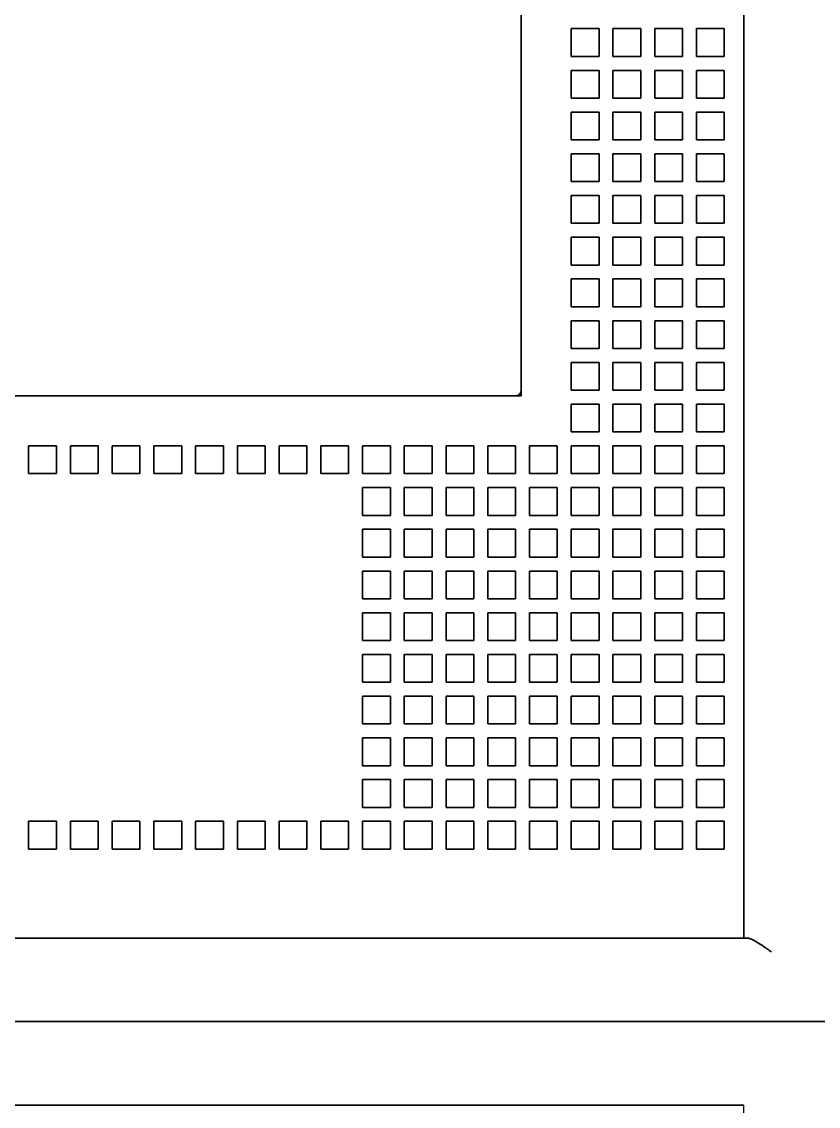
# Model space of a CAD drawing. Header units: millimetres. Extents: x 0 to 840, y -1485 to 297.
# Drawn here: x 74.003 to 76.866, y -716.695 to -712.795 of the extents above; entities that cross this region are included whole.
import ezdxf

# ---------------------------------------------------------------- set-up
doc = ezdxf.new("R2010")
doc.units = ezdxf.units.MM

# ---------------------------------------------------------------- blocks, each defined once
blk = doc.blocks.new('XT2_3P ABB')
at = {"color": 7, "lineweight": 35}
for p, q in [((4.5, 0.6), (4.5, 12.4)), ((4.5, 0.6), (4.5, 12.4)), ((3.95, 8.9), (-3.95, 8.9)), ((3.95, 8.9), (-3.95, 8.9)), ((4.2, 8.9), (4.2, 3.55)), ((4.2, 8.9), (4.2, 3.55)), ((2.25, 8.1), (-2.25, 8.1)), ((2.25, 8.1), (-2.25, 8.1)), ((2.1603, 8.1), (-2.1603, 8.1)), ((2.25, 4), (2.25, 8.1)), ((2.25, 4), (2.25, 8.1)), ((2.25, 4.02), (2.25, 8.08))]:
    blk.add_line(p, q, dxfattribs=at)
at = {"color": 7, "lineweight": 35, "ltscale": 0.0625}
blk.add_line((4.2, 8.9), (3.95, 8.9), dxfattribs=at)
blk.add_line((4.2, 8.9), (3.95, 8.9), dxfattribs=at)
at = {"color": 7, "lineweight": 35, "ltscale": 0.003349}
blk.add_line((4.2, 8.9), (4.2, 8.9134), dxfattribs=at)
blk.add_line((4.2, 8.9), (4.2, 8.9134), dxfattribs=at)
at = {"color": 7, "lineweight": 35, "ltscale": 0.025}
for p, q in [((0.93, 8.83), (0.93, 8.73)), ((0.93, 8.83), (1.03, 8.83)), ((0.93, 8.83), (0.93, 8.73)), ((0.93, 8.83), (1.03, 8.83)), ((1.03, 8.83), (1.03, 8.73)), ((1.03, 8.83), (1.03, 8.73)), ((1.08, 8.83), (1.08, 8.73)), ((1.08, 8.83), (1.18, 8.83)), ((1.08, 8.83), (1.08, 8.73)), ((1.08, 8.83), (1.18, 8.83)), ((1.18, 8.83), (1.18, 8.73)), ((1.18, 8.83), (1.18, 8.73)), ((1.23, 8.83), (1.23, 8.73)), ((1.23, 8.83), (1.33, 8.83)), ((1.23, 8.83), (1.23, 8.73)), ((1.23, 8.83), (1.33, 8.83)), ((1.33, 8.83), (1.33, 8.73)), ((1.33, 8.83), (1.33, 8.73)), ((1.38, 8.83), (1.38, 8.73)), ((1.38, 8.83), (1.48, 8.83)), ((1.38, 8.83), (1.38, 8.73)), ((1.38, 8.83), (1.48, 8.83)), ((1.48, 8.83), (1.48, 8.73)), ((1.48, 8.83), (1.48, 8.73)), ((1.53, 8.83), (1.53, 8.73)), ((1.53, 8.83), (1.63, 8.83)), ((1.53, 8.83), (1.53, 8.73)), ((1.53, 8.83), (1.63, 8.83)), ((1.63, 8.83), (1.63, 8.73)), ((1.63, 8.83), (1.63, 8.73)), ((1.68, 8.83), (1.68, 8.73)), ((1.68, 8.83), (1.78, 8.83)), ((1.68, 8.83), (1.68, 8.73)), ((1.68, 8.83), (1.78, 8.83)), ((1.78, 8.83), (1.78, 8.73)), ((1.78, 8.83), (1.78, 8.73)), ((1.83, 8.83), (1.83, 8.73)), ((1.83, 8.83), (1.93, 8.83)), ((1.83, 8.83), (1.83, 8.73)), ((1.83, 8.83), (1.93, 8.83)), ((1.93, 8.83), (1.93, 8.73)), ((1.93, 8.83), (1.93, 8.73)), ((1.98, 8.83), (1.98, 8.73)), ((1.98, 8.83), (2.08, 8.83)), ((1.98, 8.83), (1.98, 8.73)), ((1.98, 8.83), (2.08, 8.83)), ((2.08, 8.83), (2.08, 8.73)), ((2.08, 8.83), (2.08, 8.73)), ((2.13, 8.83), (2.13, 8.73)), ((2.13, 8.83), (2.23, 8.83)), ((2.13, 8.83), (2.13, 8.73)), ((2.13, 8.83), (2.23, 8.83)), ((2.23, 8.83), (2.23, 8.73)), ((2.23, 8.83), (2.23, 8.73)), ((2.28, 8.83), (2.28, 8.73)), ((2.28, 8.83), (2.38, 8.83)), ((2.28, 8.83), (2.28, 8.73)), ((2.28, 8.83), (2.38, 8.83)), ((2.38, 8.83), (2.38, 8.73)), ((2.38, 8.83), (2.38, 8.73)), ((2.43, 8.83), (2.43, 8.73)), ((2.43, 8.83), (2.53, 8.83)), ((2.43, 8.83), (2.43, 8.73)), ((2.43, 8.83), (2.53, 8.83)), ((2.53, 8.83), (2.53, 8.73)), ((2.53, 8.83), (2.53, 8.73)), ((2.58, 8.83), (2.58, 8.73)), ((2.58, 8.83), (2.68, 8.83)), ((2.58, 8.83), (2.58, 8.73)), ((2.58, 8.83), (2.68, 8.83)), ((2.68, 8.83), (2.68, 8.73)), ((2.68, 8.83), (2.68, 8.73)), ((2.73, 8.83), (2.73, 8.73)), ((2.73, 8.83), (2.83, 8.83)), ((2.73, 8.83), (2.73, 8.73)), ((2.73, 8.83), (2.83, 8.83)), ((2.83, 8.83), (2.83, 8.73)), ((2.83, 8.83), (2.83, 8.73)), ((2.88, 8.83), (2.88, 8.73)), ((2.88, 8.83), (2.98, 8.83)), ((2.88, 8.83), (2.88, 8.73)), ((2.88, 8.83), (2.98, 8.83)), ((2.98, 8.83), (2.98, 8.73)), ((2.98, 8.83), (2.98, 8.73)), ((3.03, 8.83), (3.03, 8.73)), ((3.03, 8.83), (3.13, 8.83)), ((3.03, 8.83), (3.03, 8.73)), ((3.03, 8.83), (3.13, 8.83)), ((3.13, 8.83), (3.13, 8.73)), ((3.13, 8.83), (3.13, 8.73)), ((3.18, 8.83), (3.18, 8.73)), ((3.18, 8.83), (3.28, 8.83)), ((3.18, 8.83), (3.18, 8.73)), ((3.18, 8.83), (3.28, 8.83)), ((3.28, 8.83), (3.28, 8.73)), ((3.28, 8.83), (3.28, 8.73)), ((3.33, 8.83), (3.33, 8.73)), ((3.33, 8.83), (3.43, 8.83)), ((3.33, 8.83), (3.33, 8.73)), ((3.33, 8.83), (3.43, 8.83)), ((3.43, 8.83), (3.43, 8.73)), ((3.43, 8.83), (3.43, 8.73)), ((3.48, 8.83), (3.48, 8.73)), ((3.48, 8.83), (3.58, 8.83)), ((3.48, 8.83), (3.48, 8.73)), ((3.48, 8.83), (3.58, 8.83)), ((3.58, 8.83), (3.58, 8.73)), ((3.58, 8.83), (3.58, 8.73)), ((3.63, 8.83), (3.63, 8.73)), ((3.63, 8.83), (3.73, 8.83)), ((3.63, 8.83), (3.63, 8.73)), ((3.63, 8.83), (3.73, 8.83)), ((3.73, 8.83), (3.73, 8.73)), ((3.73, 8.83), (3.73, 8.73)), ((3.78, 8.83), (3.88, 8.83)), ((3.78, 8.83), (3.78, 8.73)), ((3.78, 8.83), (3.88, 8.83)), ((3.78, 8.83), (3.78, 8.73)), ((3.88, 8.83), (3.88, 8.73)), ((3.88, 8.83), (3.88, 8.73)), ((0.93, 8.73), (1.03, 8.73)), ((0.93, 8.73), (1.03, 8.73)), ((1.08, 8.73), (1.18, 8.73)), ((1.08, 8.73), (1.18, 8.73)), ((1.23, 8.73), (1.33, 8.73)), ((1.23, 8.73), (1.33, 8.73)), ((1.38, 8.73), (1.48, 8.73)), ((1.38, 8.73), (1.48, 8.73)), ((1.53, 8.73), (1.63, 8.73)), ((1.53, 8.73), (1.63, 8.73)), ((1.68, 8.73), (1.78, 8.73)), ((1.68, 8.73), (1.78, 8.73)), ((1.83, 8.73), (1.93, 8.73)), ((1.83, 8.73), (1.93, 8.73)), ((1.98, 8.73), (2.08, 8.73)), ((1.98, 8.73), (2.08, 8.73)), ((2.13, 8.73), (2.23, 8.73)), ((2.13, 8.73), (2.23, 8.73)), ((2.28, 8.73), (2.38, 8.73)), ((2.28, 8.73), (2.38, 8.73)), ((2.43, 8.73), (2.53, 8.73)), ((2.43, 8.73), (2.53, 8.73)), ((2.58, 8.73), (2.68, 8.73)), ((2.58, 8.73), (2.68, 8.73)), ((2.73, 8.73), (2.83, 8.73)), ((2.73, 8.73), (2.83, 8.73)), ((2.88, 8.73), (2.98, 8.73)), ((2.88, 8.73), (2.98, 8.73)), ((3.03, 8.73), (3.13, 8.73)), ((3.03, 8.73), (3.13, 8.73)), ((3.18, 8.73), (3.28, 8.73)), ((3.18, 8.73), (3.28, 8.73)), ((3.33, 8.73), (3.43, 8.73)), ((3.33, 8.73), (3.43, 8.73)), ((3.48, 8.73), (3.58, 8.73)), ((3.48, 8.73), (3.58, 8.73)), ((3.63, 8.73), (3.73, 8.73)), ((3.63, 8.73), (3.73, 8.73)), ((3.78, 8.73), (3.88, 8.73)), ((3.78, 8.73), (3.88, 8.73)), ((0.93, 8.68), (0.93, 8.58)), ((0.93, 8.68), (1.03, 8.68)), ((0.93, 8.68), (0.93, 8.58)), ((0.93, 8.68), (1.03, 8.68)), ((1.03, 8.68), (1.03, 8.58)), ((1.03, 8.68), (1.03, 8.58)), ((1.08, 8.68), (1.08, 8.58)), ((1.08, 8.68), (1.18, 8.68)), ((1.08, 8.68), (1.08, 8.58)), ((1.08, 8.68), (1.18, 8.68)), ((1.18, 8.68), (1.18, 8.58)), ((1.18, 8.68), (1.18, 8.58)), ((1.23, 8.68), (1.23, 8.58)), ((1.23, 8.68), (1.33, 8.68)), ((1.23, 8.68), (1.23, 8.58)), ((1.23, 8.68), (1.33, 8.68)), ((1.33, 8.68), (1.33, 8.58)), ((1.33, 8.68), (1.33, 8.58)), ((1.38, 8.68), (1.38, 8.58)), ((1.38, 8.68), (1.48, 8.68)), ((1.38, 8.68), (1.38, 8.58)), ((1.38, 8.68), (1.48, 8.68)), ((1.48, 8.68), (1.48, 8.58)), ((1.48, 8.68), (1.48, 8.58)), ((1.53, 8.68), (1.53, 8.58)), ((1.53, 8.68), (1.63, 8.68)), ((1.53, 8.68), (1.53, 8.58)), ((1.53, 8.68), (1.63, 8.68)), ((1.63, 8.68), (1.63, 8.58)), ((1.63, 8.68), (1.63, 8.58)), ((1.68, 8.68), (1.68, 8.58)), ((1.68, 8.68), (1.78, 8.68)), ((1.68, 8.68), (1.68, 8.58)), ((1.68, 8.68), (1.78, 8.68)), ((1.78, 8.68), (1.78, 8.58)), ((1.78, 8.68), (1.78, 8.58)), ((1.83, 8.68), (1.83, 8.58)), ((1.83, 8.68), (1.93, 8.68)), ((1.83, 8.68), (1.83, 8.58)), ((1.83, 8.68), (1.93, 8.68)), ((1.93, 8.68), (1.93, 8.58)), ((1.93, 8.68), (1.93, 8.58)), ((1.98, 8.68), (1.98, 8.58)), ((1.98, 8.68), (2.08, 8.68)), ((1.98, 8.68), (1.98, 8.58)), ((1.98, 8.68), (2.08, 8.68)), ((2.08, 8.68), (2.08, 8.58)), ((2.08, 8.68), (2.08, 8.58)), ((2.13, 8.68), (2.13, 8.58)), ((2.13, 8.68), (2.23, 8.68)), ((2.13, 8.68), (2.13, 8.58)), ((2.13, 8.68), (2.23, 8.68)), ((2.23, 8.68), (2.23, 8.58)), ((2.23, 8.68), (2.23, 8.58)), ((2.28, 8.68), (2.28, 8.58)), ((2.28, 8.68), (2.38, 8.68)), ((2.28, 8.68), (2.28, 8.58)), ((2.28, 8.68), (2.38, 8.68)), ((2.38, 8.68), (2.38, 8.58)), ((2.38, 8.68), (2.38, 8.58)), ((2.43, 8.68), (2.43, 8.58)), ((2.43, 8.68), (2.53, 8.68)), ((2.43, 8.68), (2.43, 8.58)), ((2.43, 8.68), (2.53, 8.68)), ((2.53, 8.68), (2.53, 8.58)), ((2.53, 8.68), (2.53, 8.58)), ((2.58, 8.68), (2.58, 8.58)), ((2.58, 8.68), (2.68, 8.68)), ((2.58, 8.68), (2.58, 8.58)), ((2.58, 8.68), (2.68, 8.68)), ((2.68, 8.68), (2.68, 8.58)), ((2.68, 8.68), (2.68, 8.58)), ((2.73, 8.68), (2.73, 8.58)), ((2.73, 8.68), (2.83, 8.68)), ((2.73, 8.68), (2.73, 8.58)), ((2.73, 8.68), (2.83, 8.68)), ((2.83, 8.68), (2.83, 8.58)), ((2.83, 8.68), (2.83, 8.58)), ((2.88, 8.68), (2.88, 8.58)), ((2.88, 8.68), (2.98, 8.68)), ((2.88, 8.68), (2.88, 8.58)), ((2.88, 8.68), (2.98, 8.68)), ((2.98, 8.68), (2.98, 8.58)), ((2.98, 8.68), (2.98, 8.58)), ((3.03, 8.68), (3.03, 8.58)), ((3.03, 8.68), (3.13, 8.68)), ((3.03, 8.68), (3.03, 8.58)), ((3.03, 8.68), (3.13, 8.68)), ((3.13, 8.68), (3.13, 8.58)), ((3.13, 8.68), (3.13, 8.58)), ((3.18, 8.68), (3.18, 8.58)), ((3.18, 8.68), (3.28, 8.68)), ((3.18, 8.68), (3.18, 8.58)), ((3.18, 8.68), (3.28, 8.68)), ((3.28, 8.68), (3.28, 8.58)), ((3.28, 8.68), (3.28, 8.58)), ((3.33, 8.68), (3.33, 8.58)), ((3.33, 8.68), (3.43, 8.68)), ((3.33, 8.68), (3.33, 8.58)), ((3.33, 8.68), (3.43, 8.68)), ((3.43, 8.68), (3.43, 8.58)), ((3.43, 8.68), (3.43, 8.58)), ((3.48, 8.68), (3.48, 8.58)), ((3.48, 8.68), (3.58, 8.68)), ((3.48, 8.68), (3.48, 8.58)), ((3.48, 8.68), (3.58, 8.68)), ((3.58, 8.68), (3.58, 8.58)), ((3.58, 8.68), (3.58, 8.58)), ((3.63, 8.68), (3.63, 8.58)), ((3.63, 8.68), (3.73, 8.68)), ((3.63, 8.68), (3.63, 8.58)), ((3.63, 8.68), (3.73, 8.68)), ((3.73, 8.68), (3.73, 8.58)), ((3.73, 8.68), (3.73, 8.58)), ((3.78, 8.68), (3.88, 8.68)), ((3.78, 8.68), (3.78, 8.58)), ((3.78, 8.68), (3.88, 8.68)), ((3.78, 8.68), (3.78, 8.58)), ((3.88, 8.68), (3.88, 8.58)), ((3.88, 8.68), (3.88, 8.58)), ((0.93, 8.58), (1.03, 8.58)), ((0.93, 8.58), (1.03, 8.58)), ((1.08, 8.58), (1.18, 8.58)), ((1.08, 8.58), (1.18, 8.58)), ((1.23, 8.58), (1.33, 8.58)), ((1.23, 8.58), (1.33, 8.58)), ((1.38, 8.58), (1.48, 8.58)), ((1.38, 8.58), (1.48, 8.58)), ((1.53, 8.58), (1.63, 8.58)), ((1.53, 8.58), (1.63, 8.58)), ((1.68, 8.58), (1.78, 8.58)), ((1.68, 8.58), (1.78, 8.58)), ((1.83, 8.58), (1.93, 8.58)), ((1.83, 8.58), (1.93, 8.58)), ((1.98, 8.58), (2.08, 8.58)), ((1.98, 8.58), (2.08, 8.58)), ((2.13, 8.58), (2.23, 8.58)), ((2.13, 8.58), (2.23, 8.58)), ((2.28, 8.58), (2.38, 8.58)), ((2.28, 8.58), (2.38, 8.58)), ((2.43, 8.58), (2.53, 8.58)), ((2.43, 8.58), (2.53, 8.58)), ((2.58, 8.58), (2.68, 8.58)), ((2.58, 8.58), (2.68, 8.58)), ((2.73, 8.58), (2.83, 8.58)), ((2.73, 8.58), (2.83, 8.58)), ((2.88, 8.58), (2.98, 8.58)), ((2.88, 8.58), (2.98, 8.58)), ((3.03, 8.58), (3.13, 8.58)), ((3.03, 8.58), (3.13, 8.58)), ((3.18, 8.58), (3.28, 8.58)), ((3.18, 8.58), (3.28, 8.58)), ((3.33, 8.58), (3.43, 8.58)), ((3.33, 8.58), (3.43, 8.58)), ((3.48, 8.58), (3.58, 8.58)), ((3.48, 8.58), (3.58, 8.58)), ((3.63, 8.58), (3.73, 8.58)), ((3.63, 8.58), (3.73, 8.58)), ((3.78, 8.58), (3.88, 8.58)), ((3.78, 8.58), (3.88, 8.58)), ((0.93, 8.53), (0.93, 8.43)), ((0.93, 8.53), (1.03, 8.53)), ((0.93, 8.53), (0.93, 8.43)), ((0.93, 8.53), (1.03, 8.53)), ((1.03, 8.53), (1.03, 8.43)), ((1.03, 8.53), (1.03, 8.43)), ((1.08, 8.53), (1.08, 8.43)), ((1.08, 8.53), (1.18, 8.53)), ((1.08, 8.53), (1.08, 8.43)), ((1.08, 8.53), (1.18, 8.53)), ((1.18, 8.53), (1.18, 8.43)), ((1.18, 8.53), (1.18, 8.43)), ((1.23, 8.53), (1.23, 8.43)), ((1.23, 8.53), (1.33, 8.53)), ((1.23, 8.53), (1.23, 8.43)), ((1.23, 8.53), (1.33, 8.53)), ((1.33, 8.53), (1.33, 8.43)), ((1.33, 8.53), (1.33, 8.43)), ((1.38, 8.53), (1.38, 8.43)), ((1.38, 8.53), (1.48, 8.53)), ((1.38, 8.53), (1.38, 8.43)), ((1.38, 8.53), (1.48, 8.53)), ((1.48, 8.53), (1.48, 8.43)), ((1.48, 8.53), (1.48, 8.43)), ((1.53, 8.53), (1.53, 8.43)), ((1.53, 8.53), (1.63, 8.53)), ((1.53, 8.53), (1.53, 8.43)), ((1.53, 8.53), (1.63, 8.53)), ((1.63, 8.53), (1.63, 8.43)), ((1.63, 8.53), (1.63, 8.43)), ((1.68, 8.53), (1.68, 8.43)), ((1.68, 8.53), (1.78, 8.53)), ((1.68, 8.53), (1.68, 8.43)), ((1.68, 8.53), (1.78, 8.53)), ((1.78, 8.53), (1.78, 8.43)), ((1.78, 8.53), (1.78, 8.43)), ((1.83, 8.53), (1.83, 8.43)), ((1.83, 8.53), (1.93, 8.53)), ((1.83, 8.53), (1.83, 8.43)), ((1.83, 8.53), (1.93, 8.53)), ((1.93, 8.53), (1.93, 8.43)), ((1.93, 8.53), (1.93, 8.43)), ((1.98, 8.53), (1.98, 8.43)), ((1.98, 8.53), (2.08, 8.53)), ((1.98, 8.53), (1.98, 8.43)), ((1.98, 8.53), (2.08, 8.53)), ((2.08, 8.53), (2.08, 8.43)), ((2.08, 8.53), (2.08, 8.43)), ((2.13, 8.53), (2.13, 8.43)), ((2.13, 8.53), (2.23, 8.53)), ((2.13, 8.53), (2.13, 8.43)), ((2.13, 8.53), (2.23, 8.53)), ((2.23, 8.53), (2.23, 8.43)), ((2.23, 8.53), (2.23, 8.43)), ((2.28, 8.53), (2.28, 8.43)), ((2.28, 8.53), (2.38, 8.53)), ((2.28, 8.53), (2.28, 8.43)), ((2.28, 8.53), (2.38, 8.53)), ((2.38, 8.53), (2.38, 8.43)), ((2.38, 8.53), (2.38, 8.43)), ((2.43, 8.53), (2.43, 8.43)), ((2.43, 8.53), (2.53, 8.53)), ((2.43, 8.53), (2.43, 8.43)), ((2.43, 8.53), (2.53, 8.53)), ((2.53, 8.53), (2.53, 8.43)), ((2.53, 8.53), (2.53, 8.43)), ((2.58, 8.53), (2.58, 8.43)), ((2.58, 8.53), (2.68, 8.53)), ((2.58, 8.53), (2.58, 8.43)), ((2.58, 8.53), (2.68, 8.53)), ((2.68, 8.53), (2.68, 8.43)), ((2.68, 8.53), (2.68, 8.43)), ((2.73, 8.53), (2.73, 8.43)), ((2.73, 8.53), (2.83, 8.53)), ((2.73, 8.53), (2.73, 8.43)), ((2.73, 8.53), (2.83, 8.53)), ((2.83, 8.53), (2.83, 8.43)), ((2.83, 8.53), (2.83, 8.43)), ((2.88, 8.53), (2.88, 8.43)), ((2.88, 8.53), (2.98, 8.53)), ((2.88, 8.53), (2.88, 8.43)), ((2.88, 8.53), (2.98, 8.53)), ((2.98, 8.53), (2.98, 8.43)), ((2.98, 8.53), (2.98, 8.43)), ((3.03, 8.53), (3.03, 8.43)), ((3.03, 8.53), (3.13, 8.53)), ((3.03, 8.53), (3.03, 8.43)), ((3.03, 8.53), (3.13, 8.53)), ((3.13, 8.53), (3.13, 8.43)), ((3.13, 8.53), (3.13, 8.43)), ((3.18, 8.53), (3.18, 8.43)), ((3.18, 8.53), (3.28, 8.53)), ((3.18, 8.53), (3.18, 8.43)), ((3.18, 8.53), (3.28, 8.53)), ((3.28, 8.53), (3.28, 8.43)), ((3.28, 8.53), (3.28, 8.43)), ((3.33, 8.53), (3.33, 8.43)), ((3.33, 8.53), (3.43, 8.53)), ((3.33, 8.53), (3.33, 8.43)), ((3.33, 8.53), (3.43, 8.53)), ((3.43, 8.53), (3.43, 8.43)), ((3.43, 8.53), (3.43, 8.43)), ((3.48, 8.53), (3.48, 8.43)), ((3.48, 8.53), (3.58, 8.53)), ((3.48, 8.53), (3.48, 8.43)), ((3.48, 8.53), (3.58, 8.53)), ((3.58, 8.53), (3.58, 8.43)), ((3.58, 8.53), (3.58, 8.43)), ((3.63, 8.53), (3.63, 8.43)), ((3.63, 8.53), (3.73, 8.53)), ((3.63, 8.53), (3.63, 8.43)), ((3.63, 8.53), (3.73, 8.53)), ((3.73, 8.53), (3.73, 8.43)), ((3.73, 8.53), (3.73, 8.43)), ((3.78, 8.53), (3.78, 8.43)), ((3.78, 8.53), (3.88, 8.53)), ((3.78, 8.53), (3.78, 8.43)), ((3.78, 8.53), (3.88, 8.53)), ((3.88, 8.53), (3.88, 8.43)), ((3.88, 8.53), (3.88, 8.43)), ((0.93, 8.43), (1.03, 8.43)), ((0.93, 8.43), (1.03, 8.43)), ((1.08, 8.43), (1.18, 8.43)), ((1.08, 8.43), (1.18, 8.43)), ((1.23, 8.43), (1.33, 8.43)), ((1.23, 8.43), (1.33, 8.43)), ((1.38, 8.43), (1.48, 8.43)), ((1.38, 8.43), (1.48, 8.43)), ((1.53, 8.43), (1.63, 8.43)), ((1.53, 8.43), (1.63, 8.43)), ((1.68, 8.43), (1.78, 8.43)), ((1.68, 8.43), (1.78, 8.43)), ((1.83, 8.43), (1.93, 8.43)), ((1.83, 8.43), (1.93, 8.43)), ((1.98, 8.43), (2.08, 8.43)), ((1.98, 8.43), (2.08, 8.43)), ((2.13, 8.43), (2.23, 8.43)), ((2.13, 8.43), (2.23, 8.43)), ((2.28, 8.43), (2.38, 8.43)), ((2.28, 8.43), (2.38, 8.43)), ((2.43, 8.43), (2.53, 8.43)), ((2.43, 8.43), (2.53, 8.43)), ((2.58, 8.43), (2.68, 8.43)), ((2.58, 8.43), (2.68, 8.43)), ((2.73, 8.43), (2.83, 8.43)), ((2.73, 8.43), (2.83, 8.43)), ((2.88, 8.43), (2.98, 8.43)), ((2.88, 8.43), (2.98, 8.43)), ((3.03, 8.43), (3.13, 8.43)), ((3.03, 8.43), (3.13, 8.43)), ((3.18, 8.43), (3.28, 8.43)), ((3.18, 8.43), (3.28, 8.43)), ((3.33, 8.43), (3.43, 8.43)), ((3.33, 8.43), (3.43, 8.43)), ((3.48, 8.43), (3.58, 8.43)), ((3.48, 8.43), (3.58, 8.43)), ((3.63, 8.43), (3.73, 8.43)), ((3.63, 8.43), (3.73, 8.43)), ((3.78, 8.43), (3.88, 8.43)), ((3.78, 8.43), (3.88, 8.43)), ((0.93, 8.38), (0.93, 8.28)), ((0.93, 8.38), (1.03, 8.38)), ((0.93, 8.38), (0.93, 8.28)), ((0.93, 8.38), (1.03, 8.38)), ((1.03, 8.38), (1.03, 8.28)), ((1.03, 8.38), (1.03, 8.28)), ((1.08, 8.38), (1.08, 8.28)), ((1.08, 8.38), (1.18, 8.38)), ((1.08, 8.38), (1.08, 8.28)), ((1.08, 8.38), (1.18, 8.38)), ((1.18, 8.38), (1.18, 8.28)), ((1.18, 8.38), (1.18, 8.28)), ((1.23, 8.38), (1.23, 8.28)), ((1.23, 8.38), (1.33, 8.38)), ((1.23, 8.38), (1.23, 8.28)), ((1.23, 8.38), (1.33, 8.38)), ((1.33, 8.38), (1.33, 8.28)), ((1.33, 8.38), (1.33, 8.28)), ((1.38, 8.38), (1.38, 8.28)), ((1.38, 8.38), (1.48, 8.38)), ((1.38, 8.38), (1.38, 8.28)), ((1.38, 8.38), (1.48, 8.38)), ((1.48, 8.38), (1.48, 8.28)), ((1.48, 8.38), (1.48, 8.28)), ((1.53, 8.38), (1.53, 8.28)), ((1.53, 8.38), (1.63, 8.38)), ((1.53, 8.38), (1.53, 8.28)), ((1.53, 8.38), (1.63, 8.38)), ((1.63, 8.38), (1.63, 8.28)), ((1.63, 8.38), (1.63, 8.28)), ((1.68, 8.38), (1.68, 8.28)), ((1.68, 8.38), (1.78, 8.38)), ((1.68, 8.38), (1.68, 8.28)), ((1.68, 8.38), (1.78, 8.38)), ((1.78, 8.38), (1.78, 8.28)), ((1.78, 8.38), (1.78, 8.28)), ((1.83, 8.38), (1.83, 8.28)), ((1.83, 8.38), (1.93, 8.38)), ((1.83, 8.38), (1.83, 8.28)), ((1.83, 8.38), (1.93, 8.38)), ((1.93, 8.38), (1.93, 8.28)), ((1.93, 8.38), (1.93, 8.28)), ((1.98, 8.38), (1.98, 8.28)), ((1.98, 8.38), (2.08, 8.38)), ((1.98, 8.38), (1.98, 8.28)), ((1.98, 8.38), (2.08, 8.38)), ((2.08, 8.38), (2.08, 8.28)), ((2.08, 8.38), (2.08, 8.28)), ((2.13, 8.38), (2.13, 8.28)), ((2.13, 8.38), (2.23, 8.38)), ((2.13, 8.38), (2.13, 8.28)), ((2.13, 8.38), (2.23, 8.38)), ((2.23, 8.38), (2.23, 8.28)), ((2.23, 8.38), (2.23, 8.28)), ((2.28, 8.38), (2.28, 8.28)), ((2.28, 8.38), (2.38, 8.38)), ((2.28, 8.38), (2.28, 8.28)), ((2.28, 8.38), (2.38, 8.38)), ((2.38, 8.38), (2.38, 8.28)), ((2.38, 8.38), (2.38, 8.28)), ((2.43, 8.38), (2.43, 8.28)), ((2.43, 8.38), (2.53, 8.38)), ((2.43, 8.38), (2.43, 8.28)), ((2.43, 8.38), (2.53, 8.38)), ((2.53, 8.38), (2.53, 8.28)), ((2.53, 8.38), (2.53, 8.28)), ((2.58, 8.38), (2.58, 8.28)), ((2.58, 8.38), (2.68, 8.38)), ((2.58, 8.38), (2.58, 8.28)), ((2.58, 8.38), (2.68, 8.38)), ((2.68, 8.38), (2.68, 8.28)), ((2.68, 8.38), (2.68, 8.28)), ((2.73, 8.38), (2.73, 8.28)), ((2.73, 8.38), (2.83, 8.38)), ((2.73, 8.38), (2.73, 8.28)), ((2.73, 8.38), (2.83, 8.38)), ((2.83, 8.38), (2.83, 8.28)), ((2.83, 8.38), (2.83, 8.28)), ((2.88, 8.38), (2.88, 8.28)), ((2.88, 8.38), (2.98, 8.38)), ((2.88, 8.38), (2.88, 8.28)), ((2.88, 8.38), (2.98, 8.38)), ((2.98, 8.38), (2.98, 8.28)), ((2.98, 8.38), (2.98, 8.28)), ((3.03, 8.38), (3.03, 8.28)), ((3.03, 8.38), (3.13, 8.38)), ((3.03, 8.38), (3.03, 8.28)), ((3.03, 8.38), (3.13, 8.38)), ((3.13, 8.38), (3.13, 8.28)), ((3.13, 8.38), (3.13, 8.28)), ((3.18, 8.38), (3.18, 8.28)), ((3.18, 8.38), (3.28, 8.38)), ((3.18, 8.38), (3.18, 8.28)), ((3.18, 8.38), (3.28, 8.38)), ((3.28, 8.38), (3.28, 8.28)), ((3.28, 8.38), (3.28, 8.28)), ((3.33, 8.38), (3.33, 8.28)), ((3.33, 8.38), (3.43, 8.38)), ((3.33, 8.38), (3.33, 8.28)), ((3.33, 8.38), (3.43, 8.38)), ((3.43, 8.38), (3.43, 8.28)), ((3.43, 8.38), (3.43, 8.28)), ((3.48, 8.38), (3.48, 8.28)), ((3.48, 8.38), (3.58, 8.38)), ((3.48, 8.38), (3.48, 8.28)), ((3.48, 8.38), (3.58, 8.38)), ((3.58, 8.38), (3.58, 8.28)), ((3.58, 8.38), (3.58, 8.28)), ((3.63, 8.38), (3.63, 8.28)), ((3.63, 8.38), (3.73, 8.38)), ((3.63, 8.38), (3.63, 8.28)), ((3.63, 8.38), (3.73, 8.38)), ((3.73, 8.38), (3.73, 8.28)), ((3.73, 8.38), (3.73, 8.28)), ((3.78, 8.38), (3.78, 8.28)), ((3.78, 8.38), (3.88, 8.38)), ((3.78, 8.38), (3.78, 8.28)), ((3.78, 8.38), (3.88, 8.38)), ((3.88, 8.38), (3.88, 8.28)), ((3.88, 8.38), (3.88, 8.28)), ((0.93, 8.28), (1.03, 8.28)), ((0.93, 8.28), (1.03, 8.28)), ((1.08, 8.28), (1.18, 8.28)), ((1.08, 8.28), (1.18, 8.28)), ((1.23, 8.28), (1.33, 8.28)), ((1.23, 8.28), (1.33, 8.28)), ((1.38, 8.28), (1.48, 8.28)), ((1.38, 8.28), (1.48, 8.28)), ((1.53, 8.28), (1.63, 8.28)), ((1.53, 8.28), (1.63, 8.28)), ((1.68, 8.28), (1.78, 8.28)), ((1.68, 8.28), (1.78, 8.28)), ((1.83, 8.28), (1.93, 8.28)), ((1.83, 8.28), (1.93, 8.28)), ((1.98, 8.28), (2.08, 8.28)), ((1.98, 8.28), (2.08, 8.28)), ((2.13, 8.28), (2.23, 8.28)), ((2.13, 8.28), (2.23, 8.28)), ((2.28, 8.28), (2.38, 8.28)), ((2.28, 8.28), (2.38, 8.28)), ((2.43, 8.28), (2.53, 8.28)), ((2.43, 8.28), (2.53, 8.28)), ((2.58, 8.28), (2.68, 8.28)), ((2.58, 8.28), (2.68, 8.28)), ((2.73, 8.28), (2.83, 8.28)), ((2.73, 8.28), (2.83, 8.28)), ((2.88, 8.28), (2.98, 8.28)), ((2.88, 8.28), (2.98, 8.28)), ((3.03, 8.28), (3.13, 8.28)), ((3.03, 8.28), (3.13, 8.28)), ((3.18, 8.28), (3.28, 8.28)), ((3.18, 8.28), (3.28, 8.28)), ((3.33, 8.28), (3.43, 8.28)), ((3.33, 8.28), (3.43, 8.28)), ((3.48, 8.28), (3.58, 8.28)), ((3.48, 8.28), (3.58, 8.28)), ((3.63, 8.28), (3.73, 8.28)), ((3.63, 8.28), (3.73, 8.28)), ((3.78, 8.28), (3.88, 8.28)), ((3.78, 8.28), (3.88, 8.28)), ((2.43, 8.23), (2.43, 8.13)), ((2.43, 8.23), (2.53, 8.23)), ((2.43, 8.23), (2.43, 8.13)), ((2.43, 8.23), (2.53, 8.23)), ((2.53, 8.23), (2.53, 8.13)), ((2.53, 8.23), (2.53, 8.13)), ((2.58, 8.23), (2.58, 8.13)), ((2.58, 8.23), (2.68, 8.23)), ((2.58, 8.23), (2.58, 8.13)), ((2.58, 8.23), (2.68, 8.23)), ((2.68, 8.23), (2.68, 8.13)), ((2.68, 8.23), (2.68, 8.13)), ((2.73, 8.23), (2.73, 8.13)), ((2.73, 8.23), (2.83, 8.23)), ((2.73, 8.23), (2.73, 8.13)), ((2.73, 8.23), (2.83, 8.23)), ((2.83, 8.23), (2.83, 8.13)), ((2.83, 8.23), (2.83, 8.13)), ((2.88, 8.23), (2.88, 8.13)), ((2.88, 8.23), (2.98, 8.23)), ((2.88, 8.23), (2.88, 8.13)), ((2.88, 8.23), (2.98, 8.23)), ((2.98, 8.23), (2.98, 8.13)), ((2.98, 8.23), (2.98, 8.13)), ((3.03, 8.23), (3.03, 8.13)), ((3.03, 8.23), (3.13, 8.23)), ((3.03, 8.23), (3.03, 8.13)), ((3.03, 8.23), (3.13, 8.23)), ((3.13, 8.23), (3.13, 8.13)), ((3.13, 8.23), (3.13, 8.13)), ((3.18, 8.23), (3.18, 8.13)), ((3.18, 8.23), (3.28, 8.23)), ((3.18, 8.23), (3.18, 8.13)), ((3.18, 8.23), (3.28, 8.23)), ((3.28, 8.23), (3.28, 8.13)), ((3.28, 8.23), (3.28, 8.13)), ((3.33, 8.23), (3.33, 8.13)), ((3.33, 8.23), (3.43, 8.23)), ((3.33, 8.23), (3.33, 8.13)), ((3.33, 8.23), (3.43, 8.23)), ((3.43, 8.23), (3.43, 8.13)), ((3.43, 8.23), (3.43, 8.13)), ((3.48, 8.23), (3.48, 8.13)), ((3.48, 8.23), (3.58, 8.23)), ((3.48, 8.23), (3.48, 8.13)), ((3.48, 8.23), (3.58, 8.23)), ((3.58, 8.23), (3.58, 8.13)), ((3.58, 8.23), (3.58, 8.13)), ((3.63, 8.23), (3.63, 8.13)), ((3.63, 8.23), (3.73, 8.23)), ((3.63, 8.23), (3.63, 8.13)), ((3.63, 8.23), (3.73, 8.23)), ((3.73, 8.23), (3.73, 8.13)), ((3.73, 8.23), (3.73, 8.13)), ((3.78, 8.23), (3.78, 8.13)), ((3.78, 8.23), (3.88, 8.23)), ((3.78, 8.23), (3.78, 8.13)), ((3.78, 8.23), (3.88, 8.23)), ((3.88, 8.23), (3.88, 8.13)), ((3.88, 8.23), (3.88, 8.13)), ((2.43, 8.13), (2.53, 8.13)), ((2.43, 8.13), (2.53, 8.13)), ((2.58, 8.13), (2.68, 8.13)), ((2.58, 8.13), (2.68, 8.13)), ((2.73, 8.13), (2.83, 8.13)), ((2.73, 8.13), (2.83, 8.13)), ((2.88, 8.13), (2.98, 8.13)), ((2.88, 8.13), (2.98, 8.13)), ((3.03, 8.13), (3.13, 8.13)), ((3.03, 8.13), (3.13, 8.13)), ((3.18, 8.13), (3.28, 8.13)), ((3.18, 8.13), (3.28, 8.13)), ((3.33, 8.13), (3.43, 8.13)), ((3.33, 8.13), (3.43, 8.13)), ((3.48, 8.13), (3.58, 8.13)), ((3.48, 8.13), (3.58, 8.13)), ((3.63, 8.13), (3.73, 8.13)), ((3.63, 8.13), (3.73, 8.13)), ((3.78, 8.13), (3.88, 8.13)), ((3.78, 8.13), (3.88, 8.13)), ((2.43, 8.08), (2.43, 7.98)), ((2.43, 8.08), (2.53, 8.08)), ((2.43, 8.08), (2.43, 7.98)), ((2.43, 8.08), (2.53, 8.08)), ((2.53, 8.08), (2.53, 7.98)), ((2.53, 8.08), (2.53, 7.98)), ((2.58, 8.08), (2.58, 7.98)), ((2.58, 8.08), (2.68, 8.08)), ((2.58, 8.08), (2.58, 7.98)), ((2.58, 8.08), (2.68, 8.08)), ((2.68, 8.08), (2.68, 7.98)), ((2.68, 8.08), (2.68, 7.98)), ((2.73, 8.08), (2.73, 7.98)), ((2.73, 8.08), (2.83, 8.08)), ((2.73, 8.08), (2.73, 7.98)), ((2.73, 8.08), (2.83, 8.08)), ((2.83, 8.08), (2.83, 7.98)), ((2.83, 8.08), (2.83, 7.98)), ((2.88, 8.08), (2.88, 7.98)), ((2.88, 8.08), (2.98, 8.08)), ((2.88, 8.08), (2.88, 7.98)), ((2.88, 8.08), (2.98, 8.08)), ((2.98, 8.08), (2.98, 7.98)), ((2.98, 8.08), (2.98, 7.98)), ((3.03, 8.08), (3.03, 7.98)), ((3.03, 8.08), (3.13, 8.08)), ((3.03, 8.08), (3.03, 7.98)), ((3.03, 8.08), (3.13, 8.08)), ((3.13, 8.08), (3.13, 7.98)), ((3.13, 8.08), (3.13, 7.98)), ((3.18, 8.08), (3.18, 7.98)), ((3.18, 8.08), (3.28, 8.08)), ((3.18, 8.08), (3.18, 7.98)), ((3.18, 8.08), (3.28, 8.08)), ((3.28, 8.08), (3.28, 7.98)), ((3.28, 8.08), (3.28, 7.98)), ((3.33, 8.08), (3.33, 7.98)), ((3.33, 8.08), (3.43, 8.08)), ((3.33, 8.08), (3.33, 7.98)), ((3.33, 8.08), (3.43, 8.08)), ((3.43, 8.08), (3.43, 7.98)), ((3.43, 8.08), (3.43, 7.98)), ((3.48, 8.08), (3.48, 7.98)), ((3.48, 8.08), (3.58, 8.08)), ((3.48, 8.08), (3.48, 7.98)), ((3.48, 8.08), (3.58, 8.08)), ((3.58, 8.08), (3.58, 7.98)), ((3.58, 8.08), (3.58, 7.98)), ((3.63, 8.08), (3.63, 7.98)), ((3.63, 8.08), (3.73, 8.08)), ((3.63, 8.08), (3.63, 7.98)), ((3.63, 8.08), (3.73, 8.08)), ((3.73, 8.08), (3.73, 7.98)), ((3.73, 8.08), (3.73, 7.98)), ((3.78, 8.08), (3.88, 8.08)), ((3.78, 8.08), (3.78, 7.98)), ((3.78, 8.08), (3.88, 8.08)), ((3.78, 8.08), (3.78, 7.98)), ((3.88, 8.08), (3.88, 7.98)), ((3.88, 8.08), (3.88, 7.98)), ((2.43, 7.98), (2.53, 7.98)), ((2.43, 7.98), (2.53, 7.98)), ((2.58, 7.98), (2.68, 7.98)), ((2.58, 7.98), (2.68, 7.98)), ((2.73, 7.98), (2.83, 7.98)), ((2.73, 7.98), (2.83, 7.98)), ((2.88, 7.98), (2.98, 7.98)), ((2.88, 7.98), (2.98, 7.98)), ((3.03, 7.98), (3.13, 7.98)), ((3.03, 7.98), (3.13, 7.98)), ((3.18, 7.98), (3.28, 7.98)), ((3.18, 7.98), (3.28, 7.98)), ((3.33, 7.98), (3.43, 7.98)), ((3.33, 7.98), (3.43, 7.98)), ((3.48, 7.98), (3.58, 7.98)), ((3.48, 7.98), (3.58, 7.98)), ((3.63, 7.98), (3.73, 7.98)), ((3.63, 7.98), (3.73, 7.98)), ((3.78, 7.98), (3.88, 7.98)), ((3.78, 7.98), (3.88, 7.98)), ((2.43, 7.93), (2.43, 7.83)), ((2.43, 7.93), (2.53, 7.93)), ((2.43, 7.93), (2.43, 7.83)), ((2.43, 7.93), (2.53, 7.93)), ((2.53, 7.93), (2.53, 7.83)), ((2.53, 7.93), (2.53, 7.83)), ((2.58, 7.93), (2.58, 7.83)), ((2.58, 7.93), (2.68, 7.93)), ((2.58, 7.93), (2.58, 7.83)), ((2.58, 7.93), (2.68, 7.93)), ((2.68, 7.93), (2.68, 7.83)), ((2.68, 7.93), (2.68, 7.83)), ((2.73, 7.93), (2.73, 7.83)), ((2.73, 7.93), (2.83, 7.93)), ((2.73, 7.93), (2.73, 7.83)), ((2.73, 7.93), (2.83, 7.93)), ((2.83, 7.93), (2.83, 7.83)), ((2.83, 7.93), (2.83, 7.83)), ((2.88, 7.93), (2.88, 7.83)), ((2.88, 7.93), (2.98, 7.93)), ((2.88, 7.93), (2.88, 7.83)), ((2.88, 7.93), (2.98, 7.93)), ((2.98, 7.93), (2.98, 7.83)), ((2.98, 7.93), (2.98, 7.83)), ((3.03, 7.93), (3.03, 7.83)), ((3.03, 7.93), (3.13, 7.93)), ((3.03, 7.93), (3.03, 7.83)), ((3.03, 7.93), (3.13, 7.93)), ((3.13, 7.93), (3.13, 7.83)), ((3.13, 7.93), (3.13, 7.83)), ((3.18, 7.93), (3.18, 7.83)), ((3.18, 7.93), (3.28, 7.93)), ((3.18, 7.93), (3.18, 7.83)), ((3.18, 7.93), (3.28, 7.93)), ((3.28, 7.93), (3.28, 7.83)), ((3.28, 7.93), (3.28, 7.83)), ((3.33, 7.93), (3.33, 7.83)), ((3.33, 7.93), (3.43, 7.93)), ((3.33, 7.93), (3.33, 7.83)), ((3.33, 7.93), (3.43, 7.93)), ((3.43, 7.93), (3.43, 7.83)), ((3.43, 7.93), (3.43, 7.83)), ((3.48, 7.93), (3.48, 7.83)), ((3.48, 7.93), (3.58, 7.93)), ((3.48, 7.93), (3.48, 7.83)), ((3.48, 7.93), (3.58, 7.93)), ((3.58, 7.93), (3.58, 7.83)), ((3.58, 7.93), (3.58, 7.83)), ((3.63, 7.93), (3.63, 7.83)), ((3.63, 7.93), (3.73, 7.93)), ((3.63, 7.93), (3.63, 7.83)), ((3.63, 7.93), (3.73, 7.93)), ((3.73, 7.93), (3.73, 7.83)), ((3.73, 7.93), (3.73, 7.83)), ((3.78, 7.93), (3.88, 7.93)), ((3.78, 7.93), (3.78, 7.83)), ((3.78, 7.93), (3.88, 7.93)), ((3.78, 7.93), (3.78, 7.83)), ((3.88, 7.93), (3.88, 7.83)), ((3.88, 7.93), (3.88, 7.83)), ((2.43, 7.83), (2.53, 7.83)), ((2.43, 7.83), (2.53, 7.83)), ((2.58, 7.83), (2.68, 7.83)), ((2.58, 7.83), (2.68, 7.83)), ((2.73, 7.83), (2.83, 7.83)), ((2.73, 7.83), (2.83, 7.83)), ((2.88, 7.83), (2.98, 7.83)), ((2.88, 7.83), (2.98, 7.83)), ((3.03, 7.83), (3.13, 7.83)), ((3.03, 7.83), (3.13, 7.83)), ((3.18, 7.83), (3.28, 7.83)), ((3.18, 7.83), (3.28, 7.83)), ((3.33, 7.83), (3.43, 7.83)), ((3.33, 7.83), (3.43, 7.83)), ((3.48, 7.83), (3.58, 7.83)), ((3.48, 7.83), (3.58, 7.83)), ((3.63, 7.83), (3.73, 7.83)), ((3.63, 7.83), (3.73, 7.83)), ((3.78, 7.83), (3.88, 7.83)), ((3.78, 7.83), (3.88, 7.83)), ((2.43, 7.78), (2.43, 7.68)), ((2.43, 7.78), (2.53, 7.78)), ((2.43, 7.78), (2.43, 7.68)), ((2.43, 7.78), (2.53, 7.78)), ((2.53, 7.78), (2.53, 7.68)), ((2.53, 7.78), (2.53, 7.68)), ((2.58, 7.78), (2.58, 7.68)), ((2.58, 7.78), (2.68, 7.78)), ((2.58, 7.78), (2.58, 7.68)), ((2.58, 7.78), (2.68, 7.78)), ((2.68, 7.78), (2.68, 7.68)), ((2.68, 7.78), (2.68, 7.68)), ((2.73, 7.78), (2.73, 7.68)), ((2.73, 7.78), (2.83, 7.78)), ((2.73, 7.78), (2.73, 7.68)), ((2.73, 7.78), (2.83, 7.78)), ((2.83, 7.78), (2.83, 7.68)), ((2.83, 7.78), (2.83, 7.68)), ((2.88, 7.78), (2.88, 7.68)), ((2.88, 7.78), (2.98, 7.78)), ((2.88, 7.78), (2.88, 7.68)), ((2.88, 7.78), (2.98, 7.78)), ((2.98, 7.78), (2.98, 7.68)), ((2.98, 7.78), (2.98, 7.68)), ((3.03, 7.78), (3.03, 7.68)), ((3.03, 7.78), (3.13, 7.78)), ((3.03, 7.78), (3.03, 7.68)), ((3.03, 7.78), (3.13, 7.78)), ((3.13, 7.78), (3.13, 7.68)), ((3.13, 7.78), (3.13, 7.68)), ((3.18, 7.78), (3.18, 7.68)), ((3.18, 7.78), (3.28, 7.78)), ((3.18, 7.78), (3.18, 7.68)), ((3.18, 7.78), (3.28, 7.78)), ((3.28, 7.78), (3.28, 7.68)), ((3.28, 7.78), (3.28, 7.68)), ((3.33, 7.78), (3.33, 7.68)), ((3.33, 7.78), (3.43, 7.78)), ((3.33, 7.78), (3.33, 7.68)), ((3.33, 7.78), (3.43, 7.78)), ((3.43, 7.78), (3.43, 7.68)), ((3.43, 7.78), (3.43, 7.68)), ((3.48, 7.78), (3.48, 7.68)), ((3.48, 7.78), (3.58, 7.78)), ((3.48, 7.78), (3.48, 7.68)), ((3.48, 7.78), (3.58, 7.78)), ((3.58, 7.78), (3.58, 7.68)), ((3.58, 7.78), (3.58, 7.68)), ((3.63, 7.78), (3.63, 7.68)), ((3.63, 7.78), (3.73, 7.78)), ((3.63, 7.78), (3.63, 7.68)), ((3.63, 7.78), (3.73, 7.78)), ((3.73, 7.78), (3.73, 7.68)), ((3.73, 7.78), (3.73, 7.68)), ((3.78, 7.78), (3.78, 7.68)), ((3.78, 7.78), (3.88, 7.78)), ((3.78, 7.78), (3.78, 7.68)), ((3.78, 7.78), (3.88, 7.78)), ((3.88, 7.78), (3.88, 7.68)), ((3.88, 7.78), (3.88, 7.68)), ((2.43, 7.68), (2.53, 7.68)), ((2.43, 7.68), (2.53, 7.68)), ((2.58, 7.68), (2.68, 7.68)), ((2.58, 7.68), (2.68, 7.68)), ((2.73, 7.68), (2.83, 7.68)), ((2.73, 7.68), (2.83, 7.68)), ((2.88, 7.68), (2.98, 7.68)), ((2.88, 7.68), (2.98, 7.68)), ((3.03, 7.68), (3.13, 7.68)), ((3.03, 7.68), (3.13, 7.68)), ((3.18, 7.68), (3.28, 7.68)), ((3.18, 7.68), (3.28, 7.68)), ((3.33, 7.68), (3.43, 7.68)), ((3.33, 7.68), (3.43, 7.68)), ((3.48, 7.68), (3.58, 7.68)), ((3.48, 7.68), (3.58, 7.68)), ((3.63, 7.68), (3.73, 7.68)), ((3.63, 7.68), (3.73, 7.68)), ((3.78, 7.68), (3.88, 7.68)), ((3.78, 7.68), (3.88, 7.68)), ((2.43, 7.63), (2.43, 7.53)), ((2.43, 7.63), (2.53, 7.63)), ((2.43, 7.63), (2.43, 7.53)), ((2.43, 7.63), (2.53, 7.63)), ((2.53, 7.63), (2.53, 7.53)), ((2.53, 7.63), (2.53, 7.53)), ((2.58, 7.63), (2.58, 7.53)), ((2.58, 7.63), (2.68, 7.63)), ((2.58, 7.63), (2.58, 7.53)), ((2.58, 7.63), (2.68, 7.63)), ((2.68, 7.63), (2.68, 7.53)), ((2.68, 7.63), (2.68, 7.53)), ((2.73, 7.63), (2.73, 7.53)), ((2.73, 7.63), (2.83, 7.63)), ((2.73, 7.63), (2.73, 7.53)), ((2.73, 7.63), (2.83, 7.63)), ((2.83, 7.63), (2.83, 7.53)), ((2.83, 7.63), (2.83, 7.53)), ((2.88, 7.63), (2.88, 7.53)), ((2.88, 7.63), (2.98, 7.63)), ((2.88, 7.63), (2.88, 7.53)), ((2.88, 7.63), (2.98, 7.63)), ((2.98, 7.63), (2.98, 7.53)), ((2.98, 7.63), (2.98, 7.53)), ((3.03, 7.63), (3.03, 7.53)), ((3.03, 7.63), (3.13, 7.63)), ((3.03, 7.63), (3.03, 7.53)), ((3.03, 7.63), (3.13, 7.63)), ((3.13, 7.63), (3.13, 7.53)), ((3.13, 7.63), (3.13, 7.53)), ((3.18, 7.63), (3.18, 7.53)), ((3.18, 7.63), (3.28, 7.63)), ((3.18, 7.63), (3.18, 7.53)), ((3.18, 7.63), (3.28, 7.63)), ((3.28, 7.63), (3.28, 7.53)), ((3.28, 7.63), (3.28, 7.53)), ((3.33, 7.63), (3.33, 7.53)), ((3.33, 7.63), (3.43, 7.63)), ((3.33, 7.63), (3.33, 7.53)), ((3.33, 7.63), (3.43, 7.63)), ((3.43, 7.63), (3.43, 7.53)), ((3.43, 7.63), (3.43, 7.53)), ((3.48, 7.63), (3.48, 7.53)), ((3.48, 7.63), (3.58, 7.63)), ((3.48, 7.63), (3.48, 7.53)), ((3.48, 7.63), (3.58, 7.63)), ((3.58, 7.63), (3.58, 7.53)), ((3.58, 7.63), (3.58, 7.53)), ((3.63, 7.63), (3.63, 7.53)), ((3.63, 7.63), (3.73, 7.63)), ((3.63, 7.63), (3.63, 7.53)), ((3.63, 7.63), (3.73, 7.63)), ((3.73, 7.63), (3.73, 7.53)), ((3.73, 7.63), (3.73, 7.53)), ((3.78, 7.63), (3.78, 7.53)), ((3.78, 7.63), (3.88, 7.63)), ((3.78, 7.63), (3.78, 7.53)), ((3.78, 7.63), (3.88, 7.63)), ((3.88, 7.63), (3.88, 7.53)), ((3.88, 7.63), (3.88, 7.53)), ((2.43, 7.53), (2.53, 7.53)), ((2.43, 7.53), (2.53, 7.53)), ((2.58, 7.53), (2.68, 7.53)), ((2.58, 7.53), (2.68, 7.53)), ((2.73, 7.53), (2.83, 7.53)), ((2.73, 7.53), (2.83, 7.53)), ((2.88, 7.53), (2.98, 7.53)), ((2.88, 7.53), (2.98, 7.53)), ((3.03, 7.53), (3.13, 7.53)), ((3.03, 7.53), (3.13, 7.53)), ((3.18, 7.53), (3.28, 7.53)), ((3.18, 7.53), (3.28, 7.53)), ((3.33, 7.53), (3.43, 7.53)), ((3.33, 7.53), (3.43, 7.53)), ((3.48, 7.53), (3.58, 7.53)), ((3.48, 7.53), (3.58, 7.53)), ((3.63, 7.53), (3.73, 7.53)), ((3.63, 7.53), (3.73, 7.53)), ((3.78, 7.53), (3.88, 7.53)), ((3.78, 7.53), (3.88, 7.53)), ((2.43, 7.48), (2.43, 7.38)), ((2.43, 7.48), (2.53, 7.48)), ((2.43, 7.48), (2.43, 7.38)), ((2.43, 7.48), (2.53, 7.48)), ((2.53, 7.48), (2.53, 7.38)), ((2.53, 7.48), (2.53, 7.38)), ((3.78, 7.48), (3.78, 7.38)), ((3.78, 7.48), (3.88, 7.48)), ((3.78, 7.48), (3.78, 7.38)), ((3.78, 7.48), (3.88, 7.48)), ((3.88, 7.48), (3.88, 7.38)), ((3.88, 7.48), (3.88, 7.38)), ((2.43, 7.38), (2.53, 7.38)), ((2.43, 7.38), (2.53, 7.38)), ((3.78, 7.38), (3.88, 7.38)), ((3.78, 7.38), (3.88, 7.38)), ((2.43, 7.33), (2.43, 7.23)), ((2.43, 7.33), (2.53, 7.33)), ((2.43, 7.33), (2.43, 7.23)), ((2.43, 7.33), (2.53, 7.33)), ((2.53, 7.33), (2.53, 7.23)), ((2.53, 7.33), (2.53, 7.23)), ((3.78, 7.33), (3.78, 7.23)), ((3.78, 7.33), (3.88, 7.33)), ((3.78, 7.33), (3.78, 7.23)), ((3.78, 7.33), (3.88, 7.33)), ((3.88, 7.33), (3.88, 7.23)), ((3.88, 7.33), (3.88, 7.23)), ((2.43, 7.23), (2.53, 7.23)), ((2.43, 7.23), (2.53, 7.23)), ((3.78, 7.23), (3.88, 7.23)), ((3.78, 7.23), (3.88, 7.23)), ((2.43, 7.18), (2.43, 7.08)), ((2.43, 7.18), (2.53, 7.18)), ((2.43, 7.18), (2.43, 7.08)), ((2.43, 7.18), (2.53, 7.18)), ((2.53, 7.18), (2.53, 7.08)), ((2.53, 7.18), (2.53, 7.08)), ((3.78, 7.18), (3.78, 7.08)), ((3.78, 7.18), (3.88, 7.18)), ((3.78, 7.18), (3.78, 7.08)), ((3.78, 7.18), (3.88, 7.18)), ((3.88, 7.18), (3.88, 7.08)), ((3.88, 7.18), (3.88, 7.08)), ((2.43, 7.08), (2.53, 7.08)), ((2.43, 7.08), (2.53, 7.08)), ((3.78, 7.08), (3.88, 7.08)), ((3.78, 7.08), (3.88, 7.08)), ((2.43, 7.03), (2.43, 6.93)), ((2.43, 7.03), (2.53, 7.03)), ((2.43, 7.03), (2.43, 6.93)), ((2.43, 7.03), (2.53, 7.03)), ((2.53, 7.03), (2.53, 6.93)), ((2.53, 7.03), (2.53, 6.93)), ((3.78, 7.03), (3.78, 6.93)), ((3.78, 7.03), (3.88, 7.03)), ((3.78, 7.03), (3.78, 6.93)), ((3.78, 7.03), (3.88, 7.03)), ((3.88, 7.03), (3.88, 6.93)), ((3.88, 7.03), (3.88, 6.93)), ((2.43, 6.93), (2.53, 6.93)), ((2.43, 6.93), (2.53, 6.93)), ((3.78, 6.93), (3.88, 6.93)), ((3.78, 6.93), (3.88, 6.93)), ((2.43, 6.88), (2.43, 6.78)), ((2.43, 6.88), (2.53, 6.88)), ((2.43, 6.88), (2.43, 6.78)), ((2.43, 6.88), (2.53, 6.88)), ((2.53, 6.88), (2.53, 6.78)), ((2.53, 6.88), (2.53, 6.78)), ((3.78, 6.88), (3.78, 6.78)), ((3.78, 6.88), (3.88, 6.88)), ((3.78, 6.88), (3.78, 6.78)), ((3.78, 6.88), (3.88, 6.88)), ((3.88, 6.88), (3.88, 6.78)), ((3.88, 6.88), (3.88, 6.78)), ((2.43, 6.78), (2.53, 6.78)), ((2.43, 6.78), (2.53, 6.78)), ((3.78, 6.78), (3.88, 6.78)), ((3.78, 6.78), (3.88, 6.78)), ((2.43, 6.73), (2.43, 6.63)), ((2.43, 6.73), (2.53, 6.73)), ((2.43, 6.73), (2.43, 6.63)), ((2.43, 6.73), (2.53, 6.73)), ((2.53, 6.73), (2.53, 6.63)), ((2.53, 6.73), (2.53, 6.63)), ((3.78, 6.73), (3.78, 6.63)), ((3.78, 6.73), (3.88, 6.73)), ((3.78, 6.73), (3.78, 6.63)), ((3.78, 6.73), (3.88, 6.73)), ((3.88, 6.73), (3.88, 6.63)), ((3.88, 6.73), (3.88, 6.63)), ((2.43, 6.63), (2.53, 6.63)), ((2.43, 6.63), (2.53, 6.63)), ((3.78, 6.63), (3.88, 6.63)), ((3.78, 6.63), (3.88, 6.63)), ((2.43, 6.58), (2.43, 6.48)), ((2.43, 6.58), (2.53, 6.58)), ((2.43, 6.58), (2.43, 6.48)), ((2.43, 6.58), (2.53, 6.58)), ((2.53, 6.58), (2.53, 6.48)), ((2.53, 6.58), (2.53, 6.48)), ((3.78, 6.58), (3.78, 6.48)), ((3.78, 6.58), (3.88, 6.58)), ((3.78, 6.58), (3.78, 6.48)), ((3.78, 6.58), (3.88, 6.58)), ((3.88, 6.58), (3.88, 6.48)), ((3.88, 6.58), (3.88, 6.48)), ((2.43, 6.48), (2.53, 6.48)), ((2.43, 6.48), (2.53, 6.48)), ((3.78, 6.48), (3.88, 6.48)), ((3.78, 6.48), (3.88, 6.48)), ((2.43, 6.43), (2.43, 6.33)), ((2.43, 6.43), (2.53, 6.43)), ((2.43, 6.43), (2.43, 6.33)), ((2.43, 6.43), (2.53, 6.43)), ((2.53, 6.43), (2.53, 6.33)), ((2.53, 6.43), (2.53, 6.33)), ((3.78, 6.43), (3.78, 6.33)), ((3.78, 6.43), (3.88, 6.43)), ((3.78, 6.43), (3.78, 6.33)), ((3.78, 6.43), (3.88, 6.43)), ((3.88, 6.43), (3.88, 6.33)), ((3.88, 6.43), (3.88, 6.33)), ((2.43, 6.33), (2.53, 6.33)), ((2.43, 6.33), (2.53, 6.33)), ((3.78, 6.33), (3.88, 6.33)), ((3.78, 6.33), (3.88, 6.33))]:
    blk.add_line(p, q, dxfattribs=at)
at = {"color": 7, "lineweight": 35, "ltscale": 0.017437}
blk.add_line((2.23, 8.1), (2.1603, 8.1), dxfattribs=at)
at = {"color": 7, "lineweight": 35}
blk.add_arc((2.23, 8.08), 0.02, 0, 90, dxfattribs=at)
blk.add_open_spline([(4.2, 8.9134), (4.2, 8.9143), (4.2001, 8.9162), (4.2007, 8.919), (4.2016, 8.9221), (4.2028, 8.9253), (4.2042, 8.9287), (4.2058, 8.9321), (4.2076, 8.9357), (4.2096, 8.9394), (4.2118, 8.9431), (4.2141, 8.947), (4.2165, 8.9508), (4.2189, 8.9548), (4.2215, 8.9588), (4.2242, 8.9628), (4.2269, 8.9668), (4.2297, 8.9709), (4.2325, 8.975), (4.2354, 8.9792), (4.2382, 8.9833), (4.2412, 8.9875), (4.2441, 8.9916), (4.247, 8.9958), (4.249, 8.9986), (4.25, 9)], degree=3, knots=[0, 0, 0, 0, 0.026769, 0.056049, 0.08786, 0.122081, 0.158516, 0.196951, 0.237192, 0.27905, 0.322345, 0.366906, 0.412581, 0.45923, 0.506727, 0.55496, 0.603828, 0.653242, 0.703118, 0.753382, 0.803962, 0.854788, 0.905796, 0.956924, 1.008112, 1.008112, 1.008112, 1.008112], dxfattribs=at)
blk.add_open_spline([(4.2, 8.9134), (4.2, 8.9143), (4.2001, 8.9162), (4.2007, 8.919), (4.2016, 8.9221), (4.2028, 8.9253), (4.2042, 8.9287), (4.2058, 8.9321), (4.2076, 8.9357), (4.2096, 8.9394), (4.2118, 8.9431), (4.2141, 8.947), (4.2165, 8.9508), (4.2189, 8.9548), (4.2215, 8.9588), (4.2242, 8.9628), (4.2269, 8.9668), (4.2297, 8.9709), (4.2325, 8.975), (4.2354, 8.9792), (4.2382, 8.9833), (4.2412, 8.9875), (4.2441, 8.9916), (4.247, 8.9958), (4.249, 8.9986), (4.25, 9)], degree=3, knots=[0, 0, 0, 0, 0.026769, 0.056049, 0.08786, 0.122081, 0.158516, 0.196951, 0.237192, 0.27905, 0.322345, 0.366906, 0.412581, 0.45923, 0.506727, 0.55496, 0.603828, 0.653242, 0.703118, 0.753382, 0.803962, 0.854788, 0.905796, 0.956924, 1.008112, 1.008112, 1.008112, 1.008112], dxfattribs=at)
blk = doc.blocks.new('XT2_3INT ABB')
at = {"color": 7, "lineweight": 35}
blk.add_line((4.2, 8.9), (4.2, 3.55), dxfattribs=at)
blk.add_line((4.2, 8.9), (4.2, 3.55), dxfattribs=at)
at = {"color": 3}
blk.add_lwpolyline([(-4.2, 8.9), (4.2, 8.9), (4.2, 3.55), (-4.2, 3.55)], close=True, dxfattribs=at)
at = {"layer": 'Defpoints', "color": 3, "lineweight": 35}
blk.add_line((4.5, 0.6), (4.5, 12.4), dxfattribs=at)
blk.add_line((4.5, 0.6), (4.5, 12.4), dxfattribs=at)

msp = doc.modelspace()

# ---------------------------------------------------------------- block references
at = {"rotation": 270}
msp.add_blockref('XT2_3P ABB', (67.6981, -711.8901), dxfattribs=at)
at = {"xscale": -1, "rotation": 270}
msp.add_blockref('XT2_3INT ABB', (67.6981, -720.8901), dxfattribs=at)

doc.saveas('drawing.dxf')
